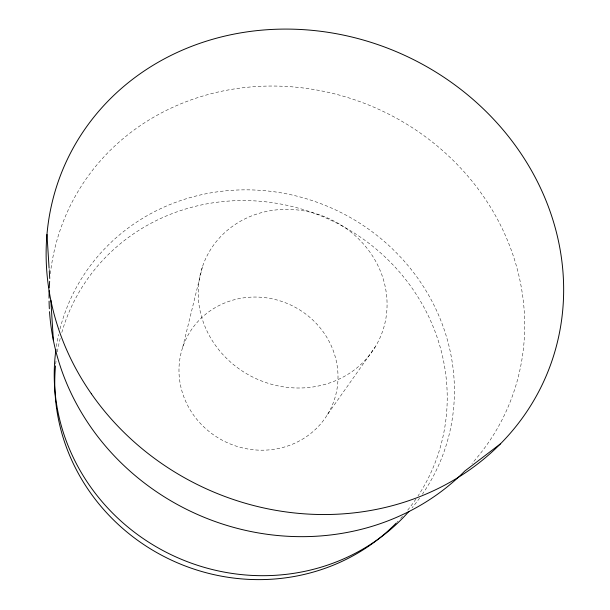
<?xml version="1.0" encoding="UTF-8"?>
<svg xmlns="http://www.w3.org/2000/svg" width="610" height="610" viewBox="0 0 610 610"><rect width="100%" height="100%" fill="white"/><g stroke="black" fill="none" stroke-linecap="round" stroke-linejoin="round"><path stroke-width="0.46" stroke-dasharray="3.05 2.29" d="M182.657 347.456L202.436 266.86M327.585 414.373A80.268 75.793 24.5 0 0 258.03 297.093A80.268 75.793 24.5 0 0 189.862 409.401A80.268 75.793 24.5 0 0 327.585 414.373L375.371 346.678A95.732 87.939 24.5 0 0 290.718 209.444A95.732 87.939 24.5 0 0 211.838 339.938A95.732 87.939 24.5 0 0 375.371 346.678M49.151 269.124L49.273 271M60.009 328.889A201.94 190.999 24.5 0 1 333.601 208.994A201.94 190.999 24.5 0 1 422.387 494.191M419.657 498.042A201.94 190.999 24.5 0 1 412.07 507.756M56.387 346.51A201.94 190.999 24.5 0 1 58.682 334.402M61.808 332.473A197.953 187.743 24.5 0 1 329.347 219.486A197.953 187.743 24.5 0 1 418.018 495.953M415.913 499.079A197.953 187.743 24.5 0 1 406.824 511.211M402.516 516.274A197.953 187.743 24.5 0 1 400.617 518.393M398.04 521.176A197.953 187.743 24.5 0 1 396.729 522.541M55.693 364.04A197.953 187.743 24.5 0 1 56.234 359.343M57.363 351.84A197.953 187.743 24.5 0 1 60.321 337.932M50.371 273.707A241.003 221.918 24.5 0 1 377.796 108.915A241.003 221.918 24.5 0 1 471.957 463.478"/><path stroke-width="0.91" d="M500.497 443.798L464.805 471.05A241.003 221.918 24.5 0 1 209.588 519.468A241.003 221.918 24.5 0 1 49.524 311.649M46.978 234.431L49.09 268.187M49.273 271L49.738 278.503M50.836 300.204L53.375 340.319M408.974 511.348A201.94 190.999 24.5 0 1 174.59 556.328A201.94 190.999 24.5 0 1 55.975 349.324M396.065 523.212A197.953 187.743 24.5 0 1 172.172 560.483A197.953 187.743 24.5 0 1 55.51 365.924M49.349 308.774A241.003 221.918 24.5 0 1 49.074 301.111M49.044 298.252A241.003 221.918 24.5 0 1 49.143 290.665M49.257 287.836A241.003 221.918 24.5 0 1 49.654 281.294M91.34 393.755A262.803 238.335 24.5 0 0 538.218 392.588A262.803 238.335 24.5 0 0 285.114 29.089A262.803 238.335 24.5 0 0 91.34 393.755"/></g></svg>
